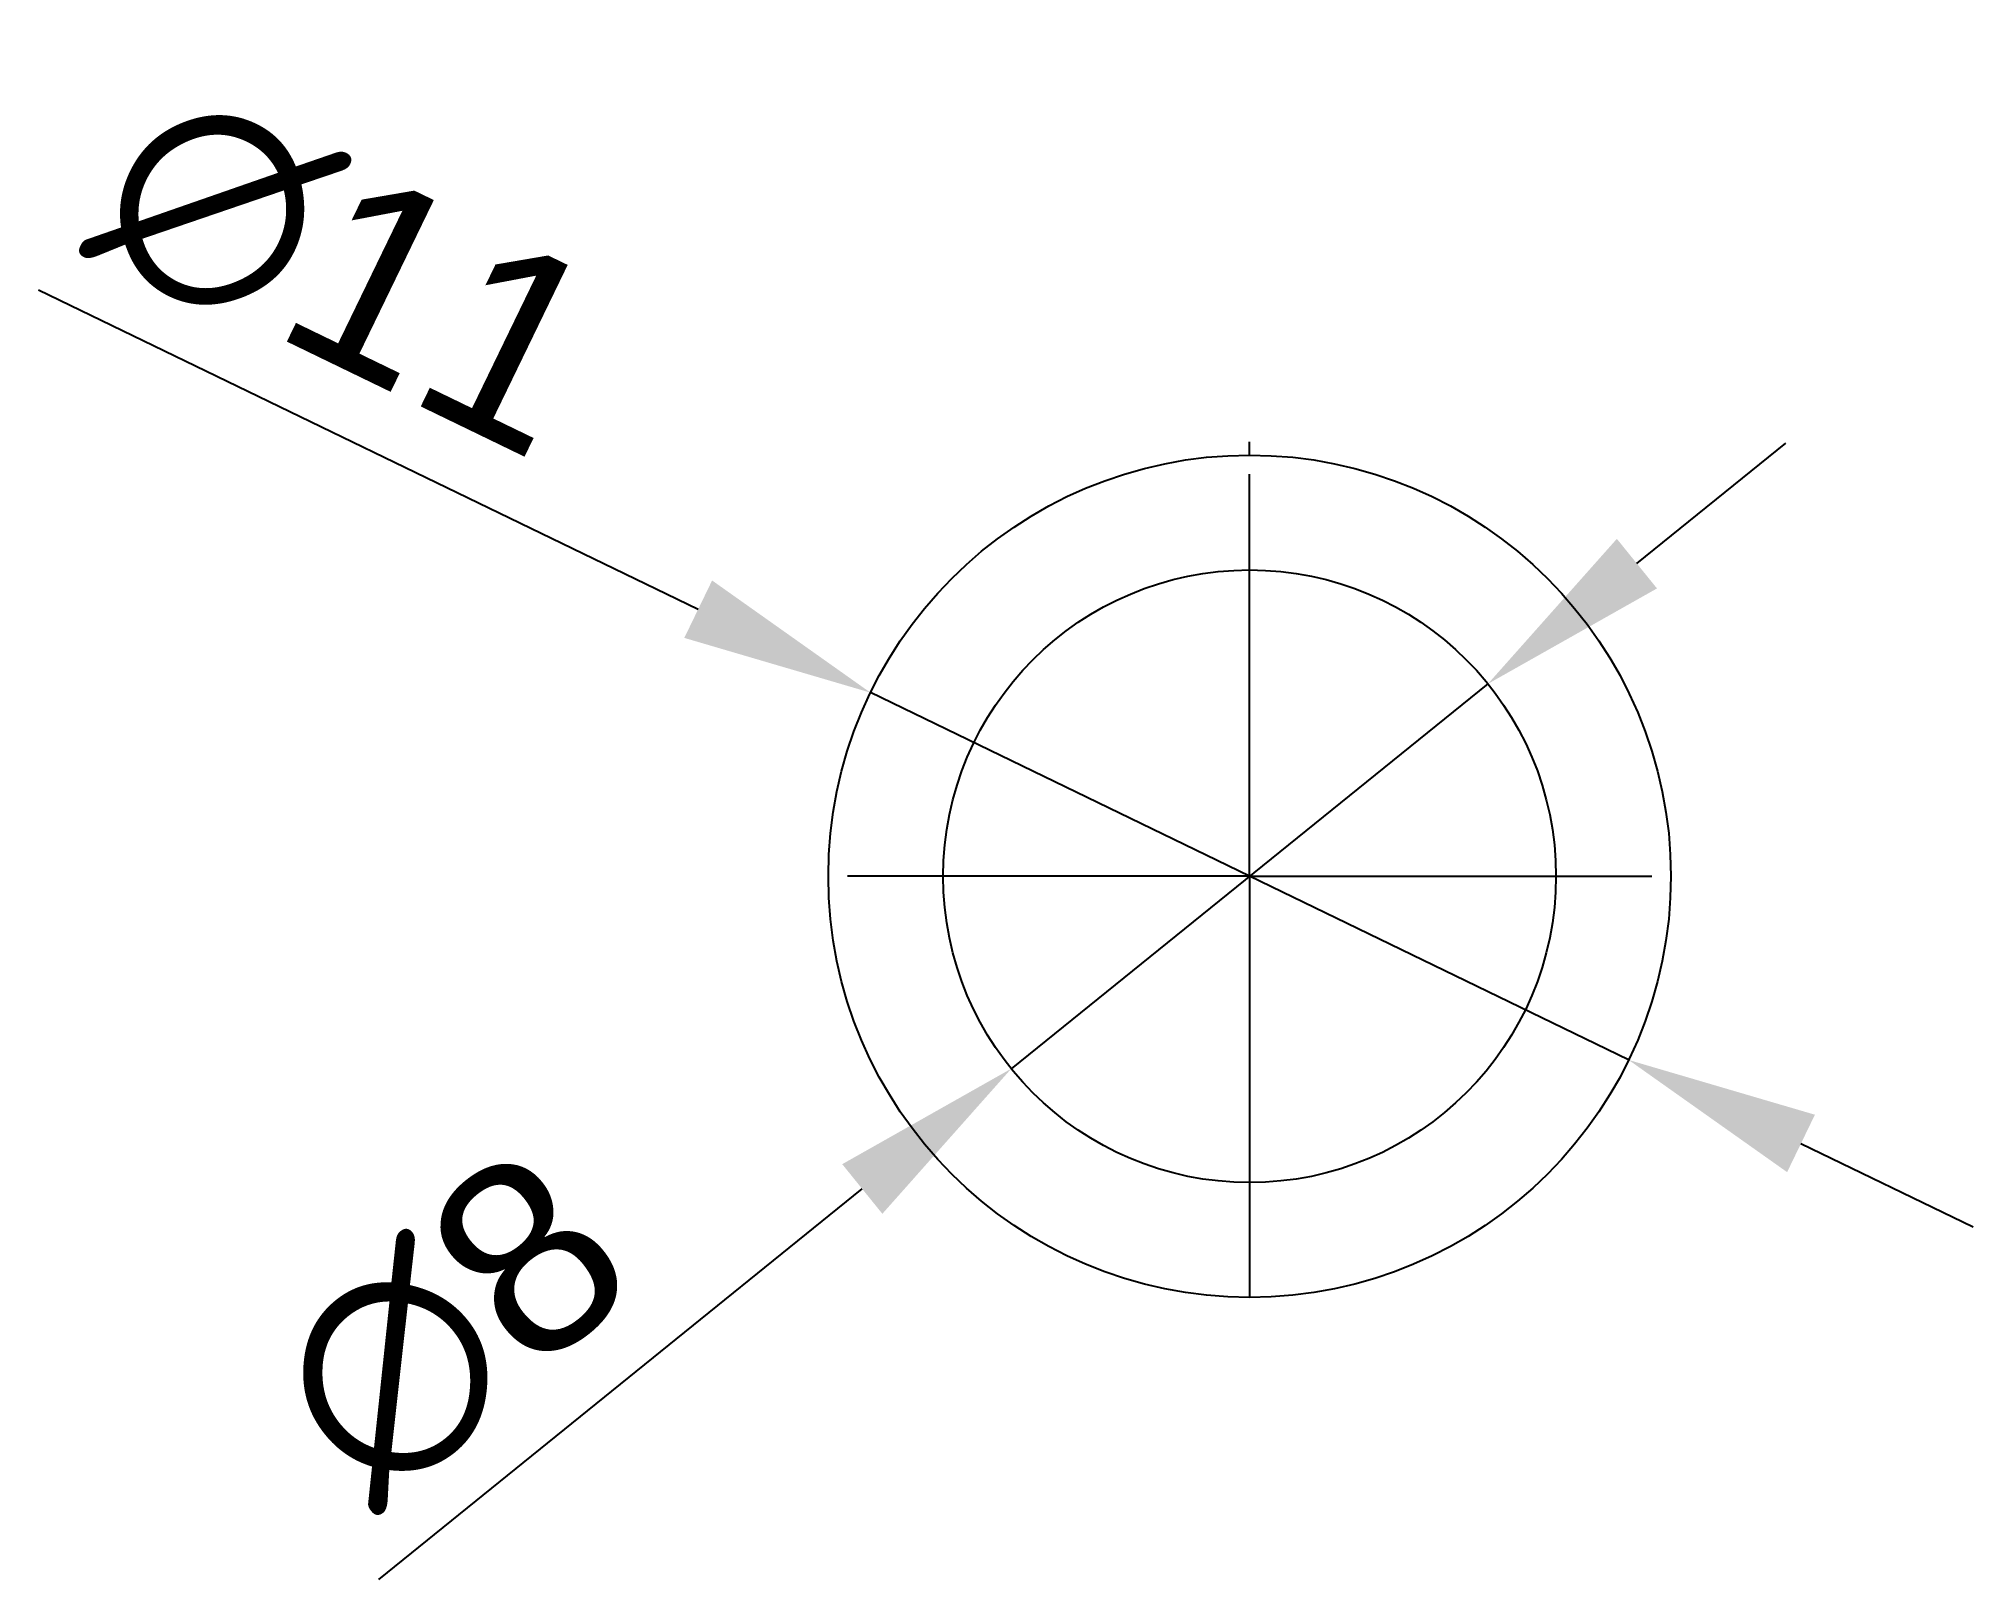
# Model space of a CAD drawing. Header units: centimetres. Extents: x -18.5 to 6.7, y -8.9 to 11.2.
import ezdxf

# ---------------------------------------------------------------- set-up
doc = ezdxf.new("R2010")
doc.units = ezdxf.units.CM
doc.layers.get('0').update_dxf_attribs({"true_color": 0xc2ced6})
doc.styles.get("Standard").update_dxf_attribs({"font": 'arial.ttf'})
doc.dimstyles.new('ISO-25', dxfattribs={"dimtxt": 2.5, "dimasz": 2.5, "dimexe": 1.25, "dimexo": 0.625, "dimtad": 1, "dimtxsty": 'Standard', "dimcen": 2.5, "dimadec": 0, "dimazin": 0, "dimtfac": 1, "dimtmove": 0, "dimatfit": 3, "dimfxl": 1, "dimarcsym": 0})

# ---------------------------------------------------------------- blocks, each defined once
blk = doc.blocks.new('*D1')
at = {"color": 0, "lineweight": -2, "transparency": 16777216}
for p, q in [((-18.539, 7.942), (-9.928, 3.77)), ((2.221, -2.117), (-7.678, 2.68)), ((4.471, -3.207), (6.721, -4.297))]:
    blk.add_line(p, q, dxfattribs=at)
at = {"color": 0, "transparency": 16777216}
for points in [[(-9.746, 4.145), (-10.109, 3.395), (-7.678, 2.68)], [(4.653, -2.832), (4.29, -3.582), (2.221, -2.117)]]:
    blk.add_solid(points, dxfattribs=at)
at = {"layer": 'Defpoints', "color": 0, "transparency": 16777216}
for p in [(-7.678, 2.68, -0.5), (2.221, -2.117, -0.5)]:
    blk.add_point(p, dxfattribs=at)
at = {"color": 0, "transparency": 16777216, "insert": (-14.498, 8.175), "char_height": 2.5, "attachment_point": 5, "rotation": 334.1484}
blk.add_mtext('∅11', dxfattribs=at)
blk = doc.blocks.new('*D2')
at = {"color": 0, "lineweight": -2, "transparency": 16777216}
for p, q in [((2.329, 4.365), (4.274, 5.936)), ((0.384, 2.795), (-5.84, -2.231)), ((-14.098, -8.9), (-7.785, -3.802))]:
    blk.add_line(p, q, dxfattribs=at)
at = {"color": 0, "transparency": 16777216}
for points in [[(2.067, 4.689), (2.591, 4.041), (0.384, 2.795)], [(-8.047, -3.478), (-7.523, -4.126), (-5.84, -2.231)]]:
    blk.add_solid(points, dxfattribs=at)
at = {"layer": 'Defpoints', "color": 0, "transparency": 16777216}
for p in [(0.384, 2.795, -0.5), (-5.84, -2.231, -0.5)]:
    blk.add_point(p, dxfattribs=at)
at = {"color": 0, "transparency": 16777216, "insert": (-13.153, -5.602), "char_height": 2.5, "attachment_point": 5, "rotation": 38.9208}
blk.add_mtext('∅8', dxfattribs=at)

msp = doc.modelspace()

# ---------------------------------------------------------------- linework, layer by layer
for p, q in [((-2.728, 5.782, 0.75), (-2.728, 5.956, 0.75)), ((-2.728, 0.282, 0.75), (-2.728, 5.532, 0.75)), ((-2.728, 0.282, 0.75), (-7.978, 0.282, 0.75)), ((-2.728, 0.282, 0.75), (2.522, 0.282, 0.75)), ((-2.728, 0.282, 0.75), (-2.728, -4.968, 0.75)), ((-2.728, -3.718, 0.75), (-2.728, -5.218, 0.75))]:
    msp.add_line(p, q)
for radius in [5.5, 4]:
    msp.add_circle((-2.728, 0.282), radius)

# ---------------------------------------------------------------- dimensions: what is measured, and where the dimension line sits
for p1, p2, picture, middle in [((2.221, -2.117, -0.5), (-7.678, 2.68, -0.5), '*D1', (-15.358, 6.401)), ((0.384, 2.795, -0.5), (-5.84, -2.231, -0.5), '*D2', (-11.914, -7.136))]:
    dim = msp.add_diameter_dim_2p(p1=p1, p2=p2, dimstyle='ISO-25')
    dim.commit()
    dim.dimension.update_dxf_attribs({"geometry": picture, "text_midpoint": middle, "dimtype": 163})

doc.saveas('drawing.dxf')
